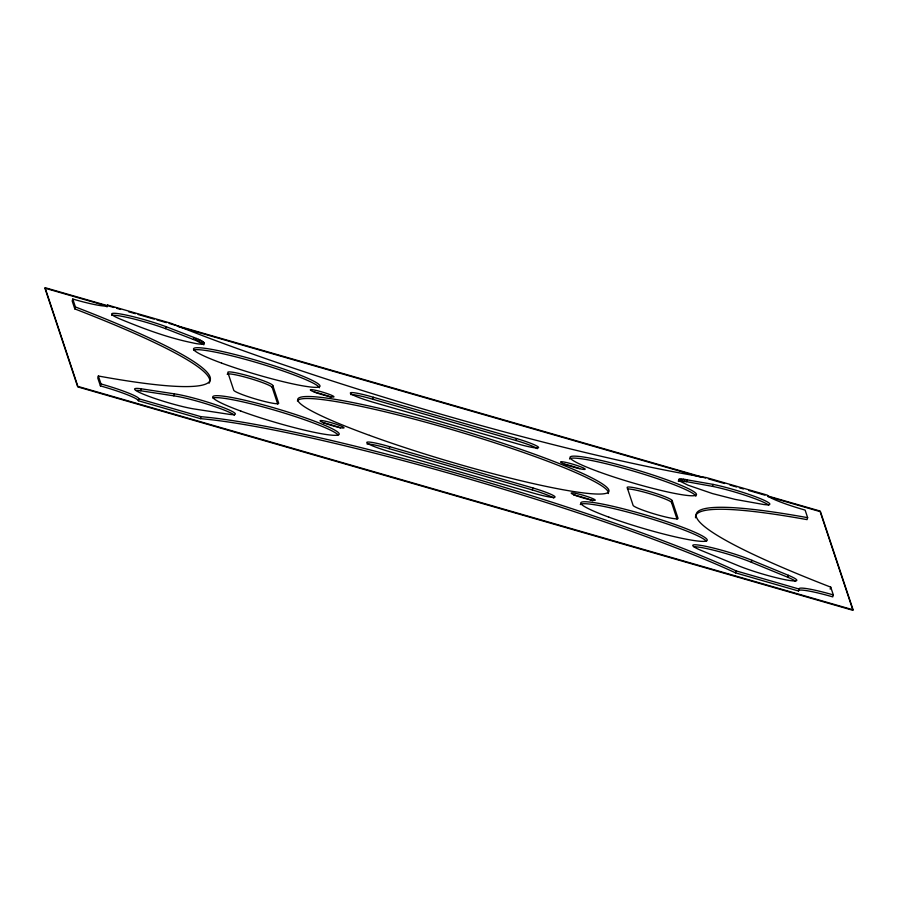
<?xml version="1.0" encoding="UTF-8"?>
<svg xmlns="http://www.w3.org/2000/svg" width="898" height="898" viewBox="0 0 898 898"><rect width="100%" height="100%" fill="white"/><g stroke="black" fill="none" stroke-linecap="round" stroke-linejoin="round"><path stroke-width="1.35" d="M72.772 299.034L75.398 306.948A393.896 40.489 16.5 0 1 98.353 376.004L97.77 377.968L100.419 385.904A35.471 3.648 16.5 0 1 138.348 400.755L200.456 418.648A324.133 33.316 16.5 0 1 735.529 572.857L798.535 591.007A36.84 3.783 16.5 0 1 832.749 596.878L833.322 594.914L830.74 587.135A398.847 40.994 16.5 0 1 807.639 517.663L805.124 510.098A36.829 3.783 16.5 0 1 767.352 495.146L706.412 477.59A380.09 39.074 16.5 0 1 177.647 325.952L171.024 323.291L107.547 305.006A36.492 3.749 16.5 0 1 72.772 299.034L72.188 300.998L74.815 308.912A393.896 40.489 16.5 0 1 209.066 383.21M74.815 308.912L75.398 306.948M106.974 306.97L107.547 305.006M100.419 385.904L100.991 383.951L98.353 376.004M136.406 390.372A35.213 3.614 16.5 0 1 140.683 390.765L141.267 388.8L174.403 393.863A35.213 3.614 16.5 0 1 221.649 406.906A35.213 3.614 16.5 0 1 228.687 414.247L195.562 409.185A35.213 3.614 16.5 0 1 148.316 396.141A35.213 3.614 16.5 0 1 141.267 388.8M138.348 400.755L138.932 398.791A35.471 3.648 16.5 0 0 100.991 383.951M203.835 342.363L203.251 344.327L195.786 340.432L165.524 328.646L166.108 326.681A36.549 3.76 16.5 0 0 120.669 314.019A36.549 3.76 16.5 0 0 119.715 318.857C143.242 328.567 167.208 337.637 192.206 342.755C206.619 346.213 208.662 342.778 194.024 337.502L166.108 326.681M140.683 390.765L173.819 395.827L174.403 393.863M193.452 339.466L194.024 337.502M195.786 340.432L196.37 338.467M197.863 341.352L198.447 339.388M199.67 342.205L200.243 340.241M201.174 342.991L201.758 341.027M202.376 343.698L202.948 341.734M203.801 344.866L204.385 342.901M200.456 418.648L201.04 416.694A324.133 33.316 16.5 0 1 736.102 570.892L799.119 589.054A36.84 3.783 16.5 0 1 833.322 594.914M277.707 404.021L272.24 387.566L272.824 385.601A23.471 2.413 16.5 0 0 250.733 376.565A23.471 2.413 16.5 0 0 227.789 372.322L233.682 390.046A23.471 2.413 16.5 0 0 255.773 399.071A23.471 2.413 16.5 0 0 278.717 403.325L272.824 385.601M350.635 394.57A23.471 2.413 16.5 0 1 372.692 399.206L373.276 397.242L516.507 438.527A23.471 2.413 16.5 0 1 538.587 447.552A23.471 2.413 16.5 0 1 515.654 443.309L372.423 402.023A23.471 2.413 16.5 0 1 350.332 392.998A23.471 2.413 16.5 0 1 373.276 397.242M367.069 444.016A23.471 2.413 16.5 0 1 389.126 448.652L389.71 446.688L532.941 487.973A23.471 2.413 16.5 0 1 555.031 496.998A23.471 2.413 16.5 0 1 532.087 492.755L388.868 451.469A23.471 2.413 16.5 0 1 366.777 442.445A23.471 2.413 16.5 0 1 389.71 446.688M537.352 448.674A23.471 2.413 16.5 0 0 515.923 440.491L516.507 438.527M553.785 498.121A23.471 2.413 16.5 0 0 532.357 489.938L532.941 487.973M677.047 519.123L671.581 502.656L672.164 500.691A23.471 2.413 16.5 0 0 650.073 491.666A23.471 2.413 16.5 0 0 627.13 487.412L633.023 505.136A23.471 2.413 16.5 0 0 655.113 514.172A23.471 2.413 16.5 0 0 678.057 518.415L672.164 500.691M678.316 481.317L678.899 479.352L683.243 479.173L713.079 484.392A36.549 3.76 16.5 0 1 758.844 498.02A36.549 3.76 16.5 0 1 763.547 504.485L735.148 499.4L712.484 493.574L688.115 485.223L679.831 481.137L678.899 479.352M679.505 479.15L678.922 481.115L686.622 481.687L712.507 486.357A36.549 3.76 16.5 0 1 768.722 505.204M679.853 481.014L680.437 479.049M681.099 481.025L681.683 479.061M682.66 481.137L683.243 479.173M684.5 481.362L685.084 479.397M686.622 481.687L687.206 479.723M712.507 486.357L713.079 484.392M735.529 572.857L736.102 570.892M795.527 581.287A35.213 3.614 16.5 0 0 787.793 577.268L751.368 562.283L751.952 560.318A35.213 3.614 16.5 0 0 704.279 546.018A35.213 3.614 16.5 0 0 701.147 550.418L737.572 565.403A35.213 3.614 16.5 0 0 785.234 579.715A35.213 3.614 16.5 0 0 788.377 575.304L751.952 560.318M787.793 577.268L788.377 575.304M807.639 517.663L807.066 519.628A398.847 40.994 16.5 0 0 695.58 517.798M798.535 591.007L799.119 589.054M830.156 589.099L830.74 587.135M138.932 398.791L201.04 416.694M113.81 307.486L45.046 287.674L77.868 386.398L853.1 609.832L820.278 511.108L767.7 495.954M116.504 308.261L120.545 309.428M128.638 311.763L135.374 313.705M138.079 314.48L154.254 319.149M156.948 319.924L166.388 322.64M169.082 323.426L705.682 478.073M708.376 478.859L724.551 483.517M729.951 485.066L736.686 487.019M739.38 487.794L743.432 488.961M748.82 490.51L764.995 495.18M106.918 306.038L44.9 288.168L77.722 386.892L852.954 610.326L820.132 511.602L767.554 496.437M178.376 326.636L701.484 477.399M372.692 399.206L515.923 440.491M389.126 448.652L532.357 489.938M297.395 400.957A162.201 16.669 16.5 0 1 459.944 431.983A162.201 16.669 16.5 0 1 608.249 493.563M580.288 504.586A65.947 6.78 16.5 0 1 641.318 515.856A65.947 6.78 16.5 0 1 706.12 540.966M212.983 398.039A65.947 6.78 16.5 0 1 276.404 410.7A65.947 6.78 16.5 0 1 338.108 434.901M569.523 458.979A65.947 6.78 16.5 0 1 633.662 471.147A65.947 6.78 16.5 0 1 695.86 496.201M193.755 350.063A65.947 6.78 16.5 0 1 260.285 363.645A65.947 6.78 16.5 0 1 319.396 387.768M111.745 315.411A36.549 3.76 16.5 0 1 165.524 328.646M227.216 374.286A23.471 2.413 16.5 0 1 250.149 378.529A23.471 2.413 16.5 0 1 272.24 387.566M627.433 488.983A23.471 2.413 16.5 0 1 652.431 494.517A23.471 2.413 16.5 0 1 671.581 502.656M573.766 495.079A12.561 1.291 16.5 0 1 592.803 500.837M314.289 392.1A12.404 1.28 16.5 0 1 330.969 397.23M564.618 464.232A12.819 1.313 16.5 0 1 579.592 468.576M693.986 546.759A35.213 3.614 16.5 0 1 751.368 562.283M173.819 395.827A35.213 3.614 16.5 0 1 209.144 404.751A35.213 3.614 16.5 0 1 234.367 415.246M323.505 422.891A12.505 1.291 16.5 0 1 340.443 427.976M598.102 471.54A65.947 6.78 16.5 0 0 696.343 494.899A65.947 6.78 16.5 0 0 605.23 461.415A65.947 6.78 16.5 0 0 598.102 471.54M221.626 363.118A65.947 6.78 16.5 0 0 319.879 386.466A65.947 6.78 16.5 0 0 228.754 352.993A65.947 6.78 16.5 0 0 221.626 363.118M240.855 411.093A65.947 6.78 16.5 0 0 339.096 434.441A65.947 6.78 16.5 0 0 247.983 400.968A65.947 6.78 16.5 0 0 240.855 411.093M608.866 517.158A65.947 6.78 16.5 0 0 707.108 540.506A65.947 6.78 16.5 0 0 615.994 507.033A65.947 6.78 16.5 0 0 608.866 517.158M369.527 435.373A162.201 16.669 16.5 0 0 608.833 491.599A162.201 16.669 16.5 0 0 381.852 408.904A162.201 16.669 16.5 0 0 369.527 435.373M575.046 495.213A12.561 1.291 16.5 0 0 594.97 500.354A12.561 1.291 16.5 0 0 579.614 494.282A12.561 1.291 16.5 0 0 575.046 495.213M325.39 423.441A12.505 1.291 16.5 0 0 344.001 427.852A12.505 1.291 16.5 0 0 326.681 421.499A12.505 1.291 16.5 0 0 325.39 423.441M314.872 392.246A12.404 1.28 16.5 0 0 333.91 396.938A12.404 1.28 16.5 0 0 317.555 390.753A12.404 1.28 16.5 0 0 314.872 392.246M565.617 464.569A12.819 1.313 16.5 0 0 585.114 469.328A12.819 1.313 16.5 0 0 567.951 462.885A12.819 1.313 16.5 0 0 565.617 464.569"/></g></svg>
